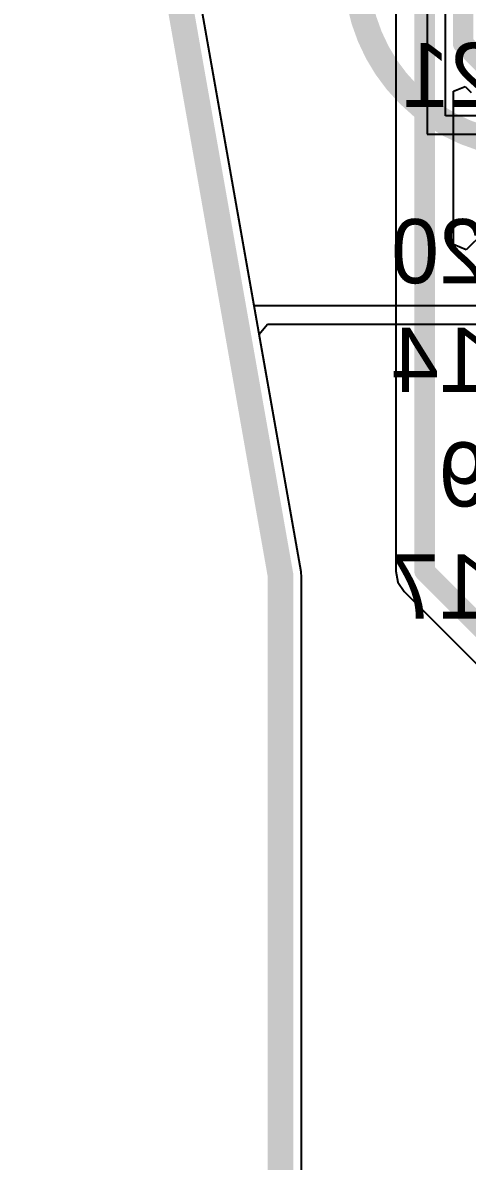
# Model space of a CAD drawing. Header units: millimetres. Extents: x -1.06 to 3.49, y -0.26 to 2.81.
# Drawn here: x -0.2185 to -0.0454, y 0.1262 to 0.5696 of the extents above; entities that cross this region are included whole.
import ezdxf

# ---------------------------------------------------------------- set-up
doc = ezdxf.new("R2010")
doc.units = ezdxf.units.MM
doc.header["$MEASUREMENT"] = 0
for name, color, linetype in [('BottomLayer', 5, 'Continuous'), ('BottomOverlay', 54, 'Continuous'), ('Mechanical1', 6, 'Continuous'), ('Mechanical2', 216, 'Continuous'), ('TopLayer', 1, 'Continuous')]:
    doc.layers.add(name, color=color, linetype=linetype)

msp = doc.modelspace()

# ---------------------------------------------------------------- linework, layer by layer
at = {"layer": 'BottomLayer'}
for p, q in [((-0.07322, 0.91193), (-0.07322, 0.356)), ((-0.11008, 0.35575), (-0.20548, 0.89679)), ((-0.05078, 0.54288), (-0.04617, 0.54479)), ((-0.05078, 0.48315), (-0.05078, 0.54288)), ((-0.04617, 0.54479), (-0.04384, 0.54246)), ((-0.03899, 0.48787), (-0.04578, 0.48108)), ((-0.04578, 0.48108), (-0.05078, 0.48315)), ((-0.11009, 0.35503), (-0.11008, 0.35575)), ((-0.10995, 0.35433), (-0.11009, 0.35503)), ((-0.07322, 0.356), (-0.07322, 0.356)), ((-0.07322, 0.356), (-0.07236, 0.35171)), ((-0.10995, -0.10995), (-0.10995, 0.35433)), ((-0.07236, 0.35171), (-0.06993, 0.34807)), ((-0.06993, 0.34807), (-0.03893, 0.31707))]:
    msp.add_line(p, q, dxfattribs=at)
at = {"layer": 'BottomLayer', "const_width": 0.008}
for points in [[(-0.047, 0.56149), (-0.047, 0.92279)], [(-0.062, 0.356), (-0.062, 0.91657)], [(-0.047, 0.56149), (-0.03591, 0.55039)], [(-0.062, 0.356), (-0.031, 0.325)]]:
    msp.add_lwpolyline(points, dxfattribs=at)
at = {"layer": 'BottomLayer', "const_width": 0.004}
for points in [[(-0.049, 0.56149, 1), (-0.045, 0.56149, 1)], [(-0.049, 0.56149, 1), (-0.045, 0.56149, 1)], [(-0.064, 0.356, 1), (-0.06, 0.356, 1)], [(-0.064, 0.356, 1), (-0.06, 0.356, 1)]]:
    msp.add_lwpolyline(points, format="xyb", close=True, dxfattribs=at)
at = {"layer": 'Mechanical1', "const_width": 0.01}
msp.add_lwpolyline([(0.04921, 0.59055, -1), (-0.08858, 0.59055)], format="xyb", dxfattribs=at)
at = {"layer": 'Mechanical2', "const_width": 0.01}
for points in [[(-0.21351, 0.89538), (-0.11811, 0.35433)], [(-0.11811, 0), (-0.11811, 0.35433)]]:
    msp.add_lwpolyline(points, dxfattribs=at)
at = {"layer": 'Mechanical2', "const_width": 0.005}
msp.add_lwpolyline([(-0.12061, 0.35433, 1), (-0.11561, 0.35433, 1)], format="xyb", close=True, dxfattribs=at)
msp.add_lwpolyline([(-0.12061, 0.35433, 1), (-0.11561, 0.35433, 1)], format="xyb", close=True, dxfattribs=at)
at = {"layer": 'TopLayer'}
for p, q in [((-0.12834, 0.45929), (-0.20548, 0.89679)), ((-0.061, 0.82409), (-0.061, 0.52618)), ((-0.05386, 0.53331), (-0.05386, 0.79846)), ((0.15982, 0.53331), (-0.05386, 0.53331)), ((-0.061, 0.52618), (0.16277, 0.52618)), ((0.20273, 0.45929), (-0.12834, 0.45929)), ((-0.1264, 0.44832), (-0.12319, 0.45215)), ((-0.11008, 0.35575), (-0.1264, 0.44832)), ((-0.12319, 0.45215), (0.20273, 0.45215)), ((-0.11009, 0.35503), (-0.11008, 0.35575)), ((-0.10995, 0.35433), (-0.11009, 0.35503)), ((-0.10995, -0.10995), (-0.10995, 0.35433))]:
    msp.add_line(p, q, dxfattribs=at)

# ---------------------------------------------------------------- texts
at = {"layer": 'BottomOverlay', "text_generation_flag": 2}
for s, p in [('R21', (-0.0094, 0.53672)), ('R20', (-0.01367, 0.4681)), ('C14', (-0.01367, 0.4258)), ('R9', (-0.01367, 0.38116)), ('R17', (-0.01367, 0.33753))]:
    msp.add_text(s, height=0.025, dxfattribs=at).set_placement(p)

doc.saveas('drawing.dxf')
